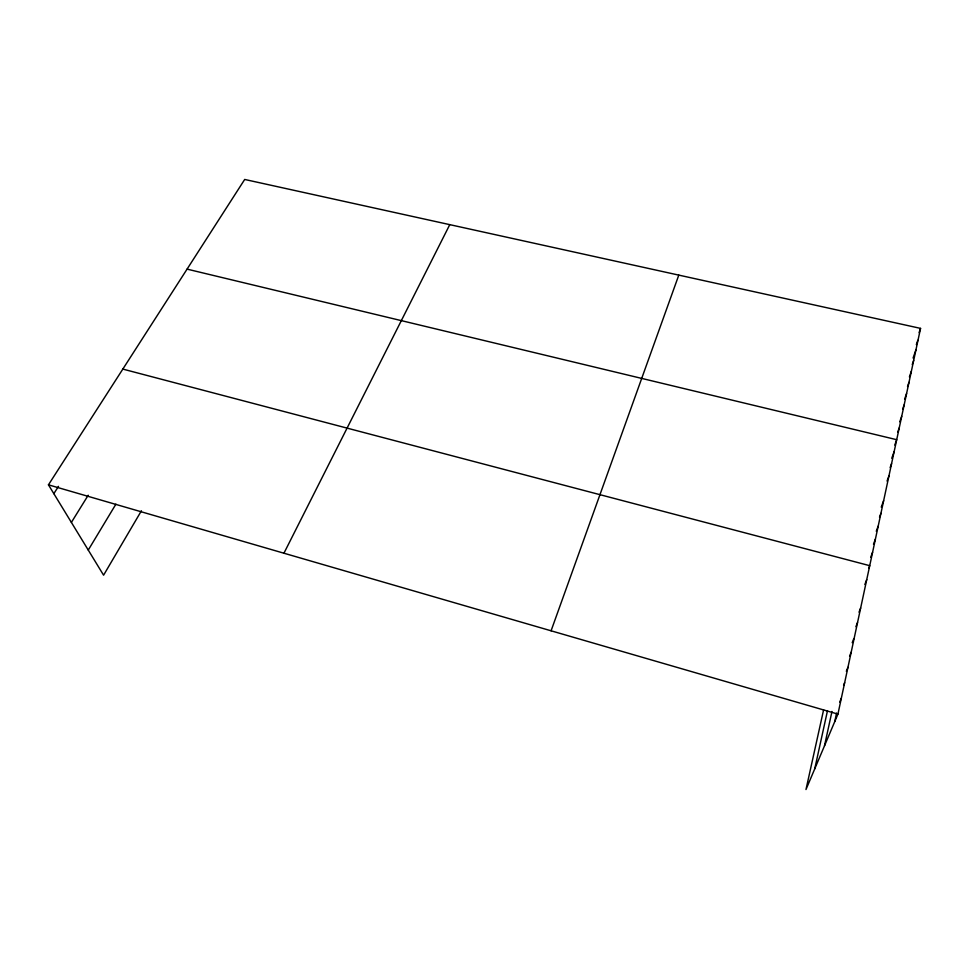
<?xml version="1.0" encoding="UTF-8"?>
<svg xmlns="http://www.w3.org/2000/svg" width="969" height="969" viewBox="0 0 969 969"><rect width="100%" height="100%" fill="white"/><g stroke="black" fill="none" stroke-linecap="round" stroke-linejoin="round"><path stroke-width="1.45" d="M823.602 709.841L805.978 789.541L837.931 714.105L920.55 328.382L244.697 179.459L48.45 484.827L103.586 575.186L141.426 510.76M834.757 721.578L836.598 713.027M824.51 745.779L831.959 711.476M814.747 768.817L827.478 710.761M919.084 332.646L920.55 328.382M916.335 344.589L917.8 340.337M913.077 358.046L916.008 349.591M912.229 364.598L913.694 360.383M909.406 376.893L911.357 371.309M907.529 386.522L908.983 382.367M904.646 399.071L906.584 393.559M902.708 408.991L904.162 404.872M899.765 421.794L901.703 416.343M551.082 630.795L678.797 275.111M897.766 432.004L899.22 427.947M894.775 445.074L896.7 439.696L187.078 269.128M891.746 458.264L894.157 451.578M890.136 467.603L891.577 463.63M887.047 481.084L888.973 475.815M881.245 507.138L883.643 500.67M879.501 517.18L880.93 513.34M876.279 531.254L878.18 526.167M873.493 544.203L875.395 539.164M870.683 557.308L872.572 552.33M868.769 568.137L869.726 565.678L122.833 369.092M864.857 584.477L866.734 579.607M859.006 612.202L860.642 608.035M855.906 626.664L857.541 622.558M852.211 642.677L853.834 638.632M849.571 656.207L851.182 652.21M846.337 671.287L847.936 667.35M843.587 685.289L844.653 682.709M839.723 702.101L841.31 698.286M283.941 553.214L449.773 224.651M88.264 550.065L115.905 504.159M71.379 522.412L88.215 495.232M53.84 493.657L58.479 486.365M48.45 484.827L837.931 714.105"/></g></svg>
